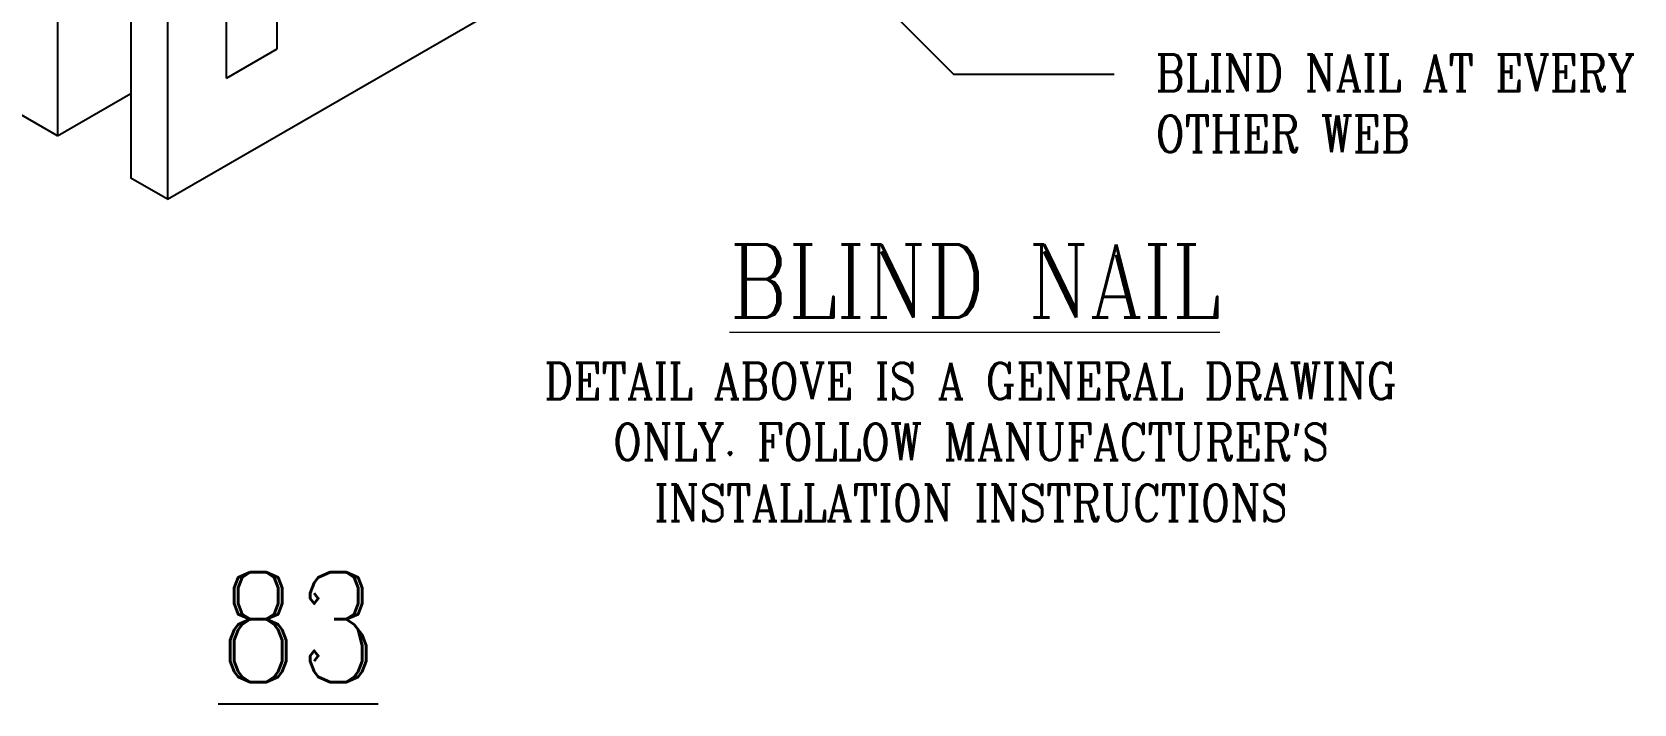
# Model space of a CAD drawing. Header units: inches. Extents: x 11.2 to 80.1, y 7.4 to 95.1.
# Drawn here: x 34.36 to 78.14, y 7.36 to 25.73 of the extents above; entities that cross this region are included whole.
import ezdxf

# ---------------------------------------------------------------- set-up
doc = ezdxf.new("R2010")
doc.units = ezdxf.units.IN
doc.header["$MEASUREMENT"] = 0
doc.layers.get('Defpoints').update_dxf_attribs({"color": 252})
doc.layers.add('DIM', color=3, linetype='Continuous', lineweight=13)
doc.styles.add('ARCTEXT', font='arctext.shx', dxfattribs={"width": 0.85})
doc.styles.add('RomanC', font='romanc.shx', dxfattribs={"width": 0.85, "height": 5})
doc.dimstyles.new('ARCTEXT1-4', dxfattribs={"dimtxt": 4, "dimasz": 2, "dimexe": 2, "dimexo": 2, "dimgap": 2, "dimtad": 1, "dimdec": 4, "dimzin": 3, "dimdsep": 46, "dimlunit": 4, "dimtxsty": 'ARCTEXT', "dimblk": 'ARCHTICK', "dimcen": 2, "dimaunit": 1, "dimadec": 0, "dimazin": 0, "dimtfac": 1, "dimtdec": 4, "dimtmove": 2, "dimatfit": 3, "dimldrblk": 'arrow', "dimfxl": 0, "dimtolj": 1, "dimtzin": 0, "dimarcsym": 0})

# ---------------------------------------------------------------- blocks, each defined once
blk = doc.blocks.new('_ArchTick')
at = {"color": 0, "linetype": 'ByBlock', "const_width": 0.15}
blk.add_lwpolyline([(-0.5, -0.5), (0.5, 0.5)], dxfattribs=at)
blk = doc.blocks.new('arrow')
at = {"layer": 'DIM'}
blk.add_hatch(color=253, dxfattribs=at).paths.add_polyline_path([(-2, 0.5), (-2, -0.5), (0, 0)])
at = {"layer": 'DIM', "lineweight": 9}
for points in [[(-2, 0.983), (-2, 0.5), (-2.469, 0.617)], [(0.374, 0.094), (0, 0)], [(0.374, -0.094), (0, 0)], [(-2, -0.983), (-2, -0.5), (-2.469, -0.617)]]:
    blk.add_lwpolyline(points, dxfattribs=at)
at = {"layer": 'DIM', "lineweight": 15}
blk.add_lwpolyline([(0, 0), (-2, -0.5), (-2, 0.5), (0, 0)], dxfattribs=at)

msp = doc.modelspace()

# ---------------------------------------------------------------- linework, layer by layer
at = {"ltscale": 0.15}
for p, q in [((35.062, 34.891), (35.062, 22.891)), ((41.065, 25.268), (41.065, 34.268)), ((37.062, 33.737), (37.062, 21.737)), ((39.679, 24.468), (39.679, 33.468)), ((38.062, 33.159), (38.062, 21.159)), ((38.062, 21.159), (49.638, 27.843)), ((39.679, 24.468), (41.065, 25.268)), ((35.062, 22.891), (37.062, 24.046)), ((35.062, 22.891), (34.062, 23.469)), ((38.062, 21.159), (37.062, 21.737))]:
    msp.add_line(p, q, dxfattribs=at)

# ---------------------------------------------------------------- texts
at = {"layer": 'Defpoints', "insert": (41.638, 10.96), "char_height": 3, "width": 90.08, "attachment_point": 2, "style": 'RomanC'}
msp.add_mtext('{\\L83}\\P            ', dxfattribs=at)
at = {"layer": 'DIM', "color": 3, "char_height": 1, "style": 'RomanC'}
for s, insert, width, attachment_point in [('BLIND NAIL AT EVERY OTHER WEB', (65.062, 25.114), 17.87978, 1), ("DETAIL ABOVE IS A GENERAL DRAWING ONLY. FOLLOW MANUFACTURER'S INSTALLATION INSTRUCTIONS", (60.016, 16.691), 28.62233, 2)]:
    msp.add_mtext(s, dxfattribs=dict(at, insert=insert, width=width, attachment_point=attachment_point))
at = {"layer": 'DIM', "insert": (60.124, 19.924), "char_height": 2, "width": 90.08, "attachment_point": 2, "style": 'RomanC'}
msp.add_mtext('{\\LBLIND NAIL}', dxfattribs=at)

# ---------------------------------------------------------------- leaders
at = {"layer": 'DIM'}
msp.add_leader([(50.874, 33.255), (59.547, 24.582), (63.938, 24.582)], dimstyle='ARCTEXT1-4', override={"dimasz": 0.5, "dimtad": 0}, dxfattribs=at)

doc.saveas('drawing.dxf')
